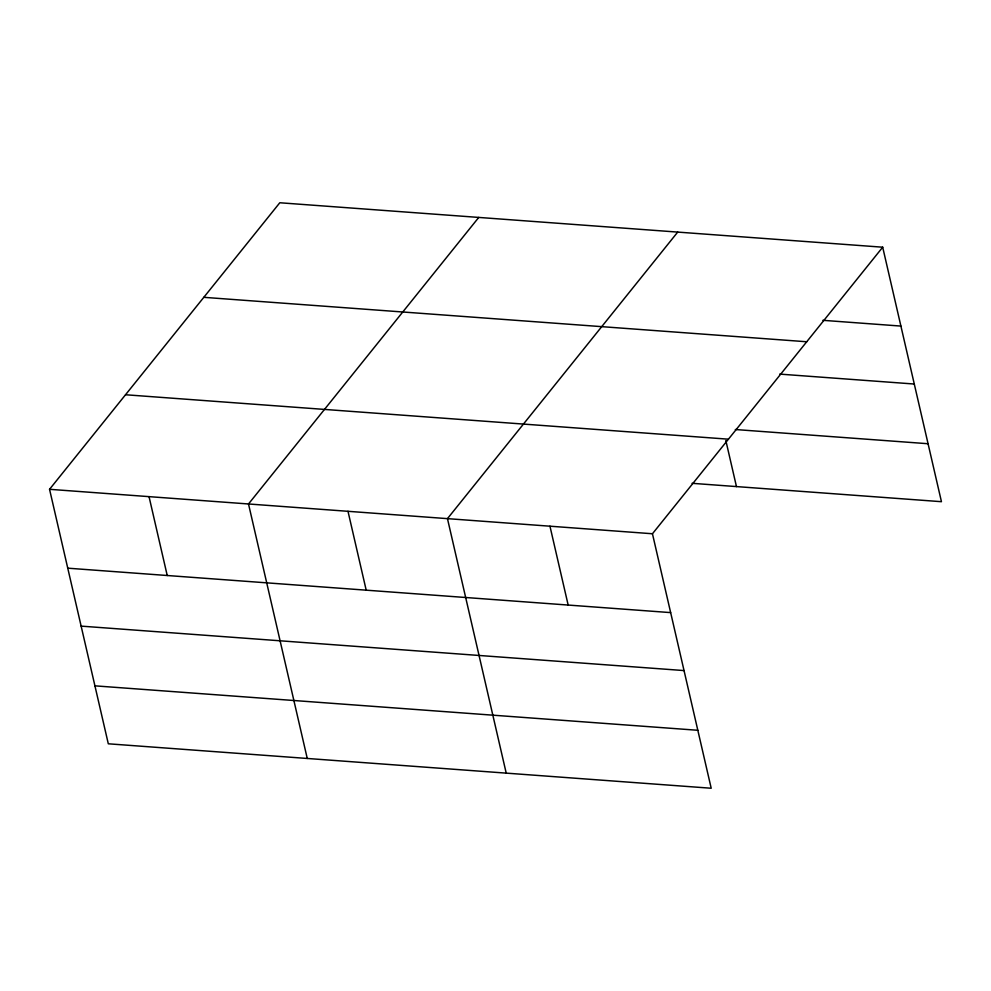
<?xml version="1.0" encoding="UTF-8"?>
<svg xmlns="http://www.w3.org/2000/svg" width="991" height="991" viewBox="0 0 991 991"><rect width="100%" height="100%" fill="white"/><g stroke="black" fill="none" stroke-linecap="round" stroke-linejoin="round"><path stroke-width="1.49" d="M882.696 247.205L652.45 533.753L711.204 788.241L108.304 743.795L49.55 489.306L279.796 202.759L882.696 247.205L941.45 501.694L692.077 483.311M478.752 217.425L248.506 503.973L307.26 758.462M677.708 232.092L447.461 518.64L506.215 773.129M822.889 320.316L900.906 326.076M203.812 297.325L806.711 341.759M779.669 374.103L914.284 384.025M735.322 429.524L928.072 443.733M125.535 394.752L728.435 439.186M49.55 489.306L652.45 533.753M67.76 568.177L670.659 612.611M81.138 626.126L684.038 670.573M94.925 685.846L697.825 730.28M725.833 440.512L736.462 486.581M549.955 526.196L568.165 605.055M347.99 511.306L366.199 590.178M149.034 496.64L167.231 575.511"/></g></svg>
